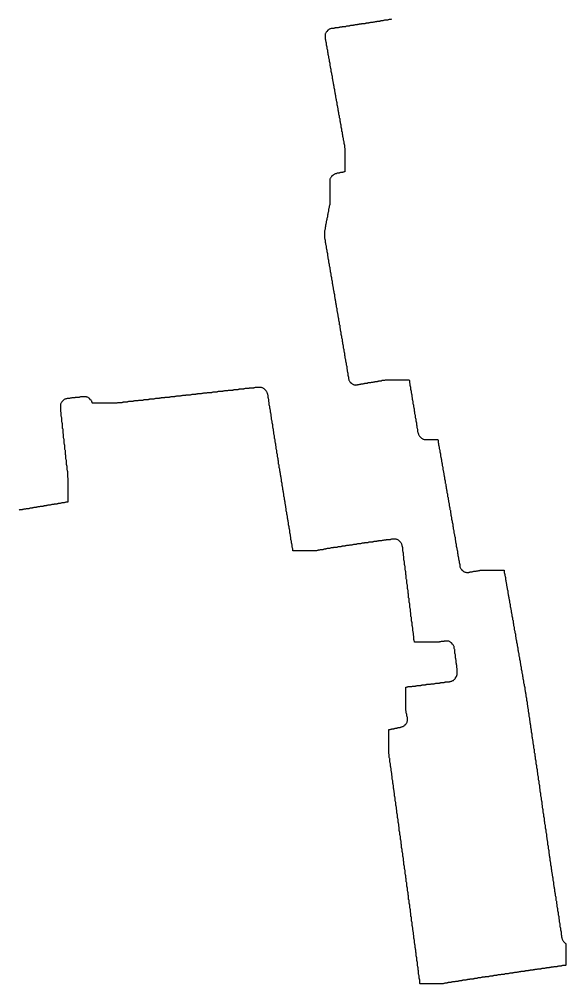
# Model space of a CAD drawing. Header units: metres. Extents: x -39370 to 152288, y 547 to 169859.
# Drawn here: x 56459 to 101300, y 11600 to 90730 of the extents above; entities that cross this region are included whole.
import ezdxf

# ---------------------------------------------------------------- set-up
doc = ezdxf.new("R2010")
doc.units = ezdxf.units.M
doc.layers.add('alpha_boundary_shrunk', color=7, linetype='Continuous')

msp = doc.modelspace()

# ---------------------------------------------------------------- linework, layer by layer
at = {"layer": 'alpha_boundary_shrunk', "color": 1}
msp.add_lwpolyline([(87006, 90730), (86962, 90715), (86930, 90701), (86855, 90701), (86809, 90699), (86763, 90693), (86718, 90682), (86674, 90667), (86642, 90653), (86518, 90653), (86472, 90651), (86426, 90644), (86381, 90634), (86337, 90619), (86305, 90605), (86230, 90605), (86184, 90603), (86138, 90596), (86093, 90586), (86049, 90571), (86017, 90557), (85942, 90557), (85895, 90555), (85850, 90548), (85804, 90538), (85761, 90523), (85729, 90509), (85653, 90509), (85607, 90507), (85561, 90500), (85516, 90490), (85472, 90475), (85440, 90461), (85317, 90461), (85271, 90459), (85225, 90452), (85180, 90442), (85136, 90427), (85104, 90413), (85029, 90413), (84982, 90411), (84936, 90404), (84891, 90394), (84847, 90379), (84816, 90365), (84692, 90365), (84646, 90363), (84600, 90356), (84555, 90345), (84511, 90331), (84479, 90317), (84356, 90317), (84310, 90315), (84264, 90308), (84219, 90297), (84175, 90283), (84143, 90269), (84068, 90269), (84021, 90266), (83975, 90260), (83930, 90249), (83886, 90235), (83855, 90221), (83731, 90221), (83685, 90218), (83639, 90212), (83594, 90201), (83550, 90187), (83518, 90172), (83443, 90172), (83396, 90170), (83351, 90164), (83305, 90153), (83262, 90138), (83230, 90124), (83106, 90124), (83060, 90122), (83014, 90116), (82969, 90105), (82925, 90090), (82893, 90076), (82818, 90076), (82772, 90074), (82726, 90068), (82681, 90057), (82637, 90042), (82605, 90028), (82482, 90028), (82435, 90026), (82389, 90020), (82344, 90009), (82300, 89994), (82269, 89980), (82145, 89980), (82096, 89978), (82048, 89971), (82000, 89959), (81954, 89942), (81910, 89921), (81867, 89896), (81828, 89867), (81792, 89834), (81696, 89738), (81663, 89701), (81633, 89662), (81608, 89620), (81587, 89575), (81571, 89529), (81559, 89482), (81552, 89433), (81549, 89384), (81549, 89240), (81551, 89194), (81558, 89148), (81568, 89103), (81583, 89059), (81597, 89027), (81597, 89000), (81599, 88953), (81606, 88907), (81616, 88862), (81631, 88818), (81645, 88787), (81645, 88711), (81647, 88665), (81654, 88619), (81664, 88574), (81679, 88530), (81693, 88498), (81693, 88423), (81695, 88377), (81702, 88331), (81713, 88286), (81727, 88242), (81741, 88210), (81741, 88183), (81744, 88136), (81750, 88091), (81761, 88045), (81775, 88001), (81789, 87970), (81789, 87894), (81792, 87848), (81798, 87802), (81809, 87757), (81823, 87713), (81837, 87681), (81837, 87654), (81840, 87608), (81846, 87562), (81857, 87517), (81871, 87473), (81886, 87441), (81886, 87366), (81888, 87319), (81894, 87274), (81905, 87228), (81920, 87185), (81934, 87153), (81934, 87077), (81936, 87031), (81942, 86985), (81953, 86940), (81968, 86896), (81982, 86864), (81982, 86837), (81984, 86791), (81990, 86745), (82001, 86700), (82016, 86656), (82030, 86624), (82030, 86549), (82032, 86503), (82038, 86457), (82049, 86411), (82064, 86368), (82078, 86336), (82078, 86309), (82080, 86262), (82086, 86216), (82097, 86171), (82112, 86127), (82126, 86096), (82126, 86020), (82128, 85974), (82134, 85928), (82145, 85883), (82160, 85839), (82174, 85807), (82174, 85732), (82176, 85686), (82182, 85640), (82193, 85595), (82208, 85551), (82222, 85519), (82222, 85492), (82224, 85445), (82231, 85399), (82241, 85354), (82256, 85310), (82270, 85279), (82270, 85203), (82272, 85157), (82279, 85111), (82289, 85066), (82304, 85022), (82318, 84990), (82318, 84963), (82320, 84917), (82327, 84871), (82337, 84826), (82352, 84782), (82366, 84750), (82366, 84675), (82368, 84628), (82375, 84582), (82385, 84537), (82400, 84493), (82414, 84462), (82414, 84386), (82416, 84340), (82423, 84294), (82433, 84249), (82448, 84205), (82462, 84173), (82462, 84146), (82464, 84100), (82471, 84054), (82481, 84009), (82496, 83965), (82510, 83933), (82510, 83858), (82512, 83811), (82519, 83765), (82530, 83720), (82544, 83676), (82558, 83645), (82558, 83617), (82560, 83571), (82567, 83525), (82578, 83480), (82592, 83436), (82606, 83404), (82606, 83329), (82609, 83283), (82615, 83237), (82626, 83192), (82640, 83148), (82654, 83116), (82654, 83041), (82657, 82994), (82663, 82948), (82674, 82903), (82688, 82859), (82703, 82828), (82703, 82800), (82705, 82754), (82711, 82708), (82722, 82663), (82737, 82619), (82751, 82587), (82751, 82512), (82753, 82466), (82759, 82420), (82770, 82375), (82785, 82331), (82799, 82299), (82799, 82272), (82801, 82225), (82807, 82180), (82818, 82134), (82833, 82091), (82847, 82059), (82847, 81983), (82849, 81937), (82855, 81891), (82866, 81846), (82881, 81802), (82895, 81770), (82895, 81695), (82897, 81649), (82903, 81603), (82914, 81558), (82929, 81514), (82943, 81482), (82943, 81455), (82945, 81409), (82951, 81363), (82962, 81317), (82977, 81274), (82991, 81242), (82991, 81166), (82993, 81120), (82999, 81074), (83010, 81029), (83025, 80985), (83039, 80954), (83039, 80926), (83041, 80880), (83047, 80834), (83058, 80789), (83073, 80745), (83087, 80713), (83087, 80638), (83089, 80592), (83096, 80546), (83106, 80501), (83121, 80457), (83135, 80425), (83135, 80350), (83137, 80303), (83144, 80257), (83154, 80212), (83169, 80168), (83183, 80137), (83183, 78207), (83182, 78206), (83154, 78206), (83108, 78204), (83062, 78198), (83017, 78187), (82973, 78172), (82942, 78158), (82914, 78158), (82868, 78156), (82822, 78150), (82777, 78139), (82733, 78124), (82701, 78110), (82674, 78110), (82628, 78108), (82582, 78102), (82537, 78091), (82493, 78076), (82450, 78057), (82444, 78054), (82432, 78053), (82385, 78041), (82338, 78024), (82294, 78003), (82252, 77978), (82213, 77949), (82176, 77916), (82080, 77820), (82047, 77783), (82018, 77744), (81993, 77702), (81972, 77657), (81955, 77611), (81943, 77564), (81936, 77515), (81934, 77466), (81934, 75517), (81920, 75485), (81905, 75441), (81894, 75396), (81888, 75350), (81886, 75304), (81886, 75276), (81871, 75245), (81857, 75201), (81846, 75155), (81840, 75110), (81837, 75063), (81837, 74988), (81823, 74956), (81809, 74912), (81798, 74867), (81792, 74821), (81789, 74775), (81789, 74748), (81775, 74716), (81761, 74672), (81750, 74627), (81744, 74581), (81741, 74535), (81741, 74507), (81727, 74476), (81713, 74432), (81702, 74387), (81695, 74341), (81693, 74294), (81693, 74267), (81679, 74235), (81664, 74191), (81654, 74146), (81647, 74100), (81645, 74054), (81645, 74027), (81631, 73995), (81616, 73951), (81606, 73906), (81599, 73860), (81597, 73814), (81597, 73738), (81583, 73707), (81568, 73663), (81558, 73618), (81551, 73572), (81549, 73525), (81549, 73498), (81535, 73466), (81520, 73422), (81510, 73377), (81503, 73331), (81501, 73285), (81501, 72853), (81503, 72806), (81510, 72760), (81520, 72715), (81535, 72671), (81549, 72640), (81549, 72564), (81551, 72518), (81558, 72472), (81568, 72427), (81583, 72383), (81597, 72351), (81597, 72324), (81599, 72278), (81606, 72232), (81616, 72187), (81631, 72143), (81645, 72111), (81645, 72036), (81647, 71989), (81654, 71944), (81664, 71898), (81679, 71854), (81693, 71823), (81693, 71747), (81695, 71701), (81702, 71655), (81713, 71610), (81727, 71566), (81741, 71534), (81741, 71459), (81744, 71413), (81750, 71367), (81761, 71322), (81775, 71278), (81789, 71246), (81789, 71171), (81792, 71124), (81798, 71078), (81809, 71033), (81823, 70989), (81837, 70958), (81837, 70882), (81840, 70836), (81846, 70790), (81857, 70745), (81871, 70701), (81886, 70669), (81886, 70594), (81888, 70548), (81894, 70502), (81905, 70457), (81920, 70413), (81934, 70381), (81934, 70354), (81936, 70307), (81942, 70262), (81953, 70216), (81968, 70172), (81982, 70141), (81982, 70065), (81984, 70019), (81990, 69973), (82001, 69928), (82016, 69884), (82030, 69852), (82030, 69777), (82032, 69731), (82038, 69685), (82049, 69640), (82064, 69596), (82078, 69564), (82078, 69489), (82080, 69442), (82086, 69397), (82097, 69351), (82112, 69307), (82126, 69276), (82126, 69200), (82128, 69154), (82134, 69108), (82145, 69063), (82160, 69019), (82174, 68987), (82174, 68912), (82176, 68866), (82182, 68820), (82193, 68775), (82208, 68731), (82222, 68699), (82222, 68624), (82224, 68577), (82231, 68531), (82241, 68486), (82256, 68442), (82270, 68411), (82270, 68383), (82272, 68337), (82279, 68291), (82289, 68246), (82304, 68202), (82318, 68170), (82318, 68095), (82320, 68049), (82327, 68003), (82337, 67958), (82352, 67914), (82366, 67882), (82366, 67807), (82368, 67760), (82375, 67715), (82385, 67669), (82400, 67625), (82414, 67594), (82414, 67518), (82416, 67472), (82423, 67426), (82433, 67381), (82448, 67337), (82462, 67305), (82462, 67230), (82464, 67184), (82471, 67138), (82481, 67093), (82496, 67049), (82510, 67017), (82510, 66942), (82512, 66895), (82519, 66850), (82530, 66804), (82544, 66760), (82558, 66729), (82558, 66701), (82560, 66655), (82567, 66609), (82578, 66564), (82592, 66520), (82606, 66488), (82606, 66413), (82609, 66367), (82615, 66321), (82626, 66276), (82640, 66232), (82654, 66200), (82654, 66125), (82657, 66078), (82663, 66033), (82674, 65987), (82688, 65944), (82703, 65912), (82703, 65836), (82705, 65790), (82711, 65744), (82722, 65699), (82737, 65655), (82751, 65623), (82751, 65548), (82753, 65502), (82759, 65456), (82770, 65411), (82785, 65367), (82799, 65335), (82799, 65260), (82801, 65213), (82807, 65168), (82818, 65122), (82833, 65079), (82847, 65047), (82847, 64971), (82849, 64925), (82855, 64879), (82866, 64834), (82881, 64790), (82895, 64758), (82895, 64731), (82897, 64685), (82903, 64639), (82914, 64594), (82929, 64550), (82943, 64518), (82943, 64443), (82945, 64396), (82951, 64351), (82962, 64305), (82977, 64262), (82991, 64230), (82991, 64154), (82993, 64108), (82999, 64062), (83010, 64017), (83025, 63973), (83039, 63941), (83039, 63866), (83041, 63820), (83047, 63774), (83058, 63729), (83073, 63685), (83087, 63653), (83087, 63578), (83089, 63531), (83096, 63486), (83106, 63440), (83121, 63397), (83135, 63365), (83135, 63289), (83137, 63243), (83144, 63197), (83154, 63152), (83169, 63108), (83183, 63076), (83183, 63001), (83185, 62955), (83192, 62909), (83202, 62864), (83217, 62820), (83231, 62788), (83231, 62761), (83233, 62714), (83240, 62669), (83250, 62623), (83265, 62580), (83279, 62548), (83279, 62472), (83281, 62426), (83288, 62380), (83298, 62335), (83313, 62291), (83327, 62260), (83327, 62184), (83329, 62138), (83336, 62092), (83346, 62047), (83361, 62003), (83375, 61971), (83375, 61896), (83377, 61849), (83384, 61804), (83395, 61758), (83409, 61715), (83423, 61683), (83423, 61607), (83426, 61561), (83432, 61515), (83443, 61470), (83457, 61426), (83471, 61394), (83471, 61319), (83474, 61270), (83481, 61222), (83493, 61174), (83509, 61128), (83530, 61083), (83556, 61041), (83585, 61002), (83618, 60966), (83714, 60869), (83750, 60837), (83788, 60808), (83829, 60784), (83872, 60763), (83917, 60746), (83964, 60734), (84011, 60726), (84059, 60723), (84107, 60725), (84155, 60731), (84202, 60741), (84247, 60756), (84280, 60771), (84308, 60771), (84354, 60773), (84400, 60780), (84445, 60790), (84489, 60805), (84521, 60819), (84596, 60819), (84642, 60821), (84688, 60828), (84733, 60838), (84777, 60853), (84809, 60867), (84884, 60867), (84931, 60869), (84977, 60876), (85022, 60886), (85066, 60901), (85097, 60915), (85173, 60915), (85219, 60917), (85265, 60924), (85310, 60934), (85354, 60949), (85386, 60963), (85461, 60963), (85507, 60965), (85553, 60972), (85598, 60982), (85642, 60997), (85674, 61011), (85750, 61011), (85796, 61013), (85842, 61020), (85887, 61031), (85931, 61045), (85962, 61059), (86038, 61059), (86084, 61062), (86130, 61068), (86175, 61079), (86219, 61093), (86251, 61107), (86326, 61107), (86372, 61110), (86418, 61116), (86463, 61127), (86507, 61141), (86539, 61155), (88449, 61155), (88455, 61138), (88469, 61106), (88469, 61031), (88471, 60984), (88478, 60939), (88489, 60893), (88503, 60850), (88517, 60818), (88517, 60742), (88520, 60696), (88526, 60650), (88537, 60605), (88551, 60561), (88565, 60529), (88565, 60454), (88568, 60408), (88574, 60362), (88585, 60317), (88599, 60273), (88613, 60241), (88613, 60166), (88616, 60119), (88622, 60074), (88633, 60028), (88647, 59985), (88662, 59953), (88662, 59877), (88664, 59831), (88670, 59785), (88681, 59740), (88696, 59696), (88710, 59664), (88710, 59589), (88712, 59543), (88718, 59497), (88729, 59452), (88744, 59408), (88758, 59376), (88758, 59301), (88760, 59254), (88766, 59209), (88777, 59163), (88792, 59119), (88806, 59088), (88806, 59012), (88808, 58966), (88814, 58920), (88825, 58875), (88840, 58831), (88854, 58799), (88854, 58724), (88856, 58678), (88862, 58632), (88873, 58587), (88888, 58543), (88902, 58511), (88902, 58436), (88904, 58389), (88910, 58344), (88921, 58298), (88936, 58254), (88950, 58223), (88950, 58147), (88952, 58101), (88958, 58055), (88969, 58010), (88984, 57966), (88998, 57934), (88998, 57859), (89000, 57813), (89006, 57767), (89017, 57722), (89032, 57678), (89046, 57646), (89046, 57571), (89048, 57524), (89055, 57478), (89065, 57433), (89080, 57389), (89094, 57358), (89094, 57282), (89096, 57236), (89103, 57190), (89113, 57145), (89128, 57101), (89142, 57069), (89142, 56994), (89144, 56948), (89151, 56902), (89161, 56857), (89176, 56813), (89195, 56770), (89198, 56764), (89200, 56752), (89212, 56705), (89228, 56658), (89249, 56614), (89274, 56572), (89304, 56533), (89337, 56496), (89433, 56400), (89469, 56367), (89508, 56338), (89551, 56313), (89595, 56292), (89641, 56275), (89689, 56263), (89737, 56256), (89786, 56254), (90804, 56254), (90810, 56236), (90824, 56204), (90824, 56129), (90826, 56083), (90833, 56037), (90843, 55992), (90858, 55948), (90872, 55916), (90872, 55841), (90874, 55794), (90881, 55748), (90891, 55703), (90906, 55659), (90920, 55628), (90920, 55600), (90922, 55554), (90929, 55508), (90939, 55463), (90954, 55419), (90968, 55387), (90968, 55312), (90970, 55266), (90977, 55220), (90987, 55175), (91002, 55131), (91016, 55099), (91016, 55024), (91018, 54977), (91025, 54931), (91036, 54886), (91050, 54842), (91064, 54811), (91064, 54783), (91067, 54737), (91073, 54691), (91084, 54646), (91098, 54602), (91112, 54570), (91112, 54495), (91115, 54449), (91121, 54403), (91132, 54358), (91146, 54314), (91160, 54282), (91160, 54207), (91163, 54160), (91169, 54115), (91180, 54069), (91194, 54025), (91209, 53994), (91209, 53918), (91211, 53872), (91217, 53826), (91228, 53781), (91243, 53737), (91257, 53705), (91257, 53678), (91259, 53632), (91265, 53586), (91276, 53541), (91291, 53497), (91305, 53465), (91305, 53390), (91307, 53343), (91313, 53298), (91324, 53252), (91339, 53209), (91353, 53177), (91353, 53101), (91355, 53055), (91361, 53009), (91372, 52964), (91387, 52920), (91401, 52888), (91401, 52813), (91403, 52767), (91409, 52721), (91420, 52676), (91435, 52632), (91449, 52600), (91449, 52573), (91451, 52526), (91457, 52481), (91468, 52435), (91483, 52392), (91497, 52360), (91497, 52284), (91499, 52238), (91505, 52192), (91516, 52147), (91531, 52103), (91545, 52072), (91545, 51996), (91547, 51950), (91553, 51904), (91564, 51859), (91579, 51815), (91593, 51783), (91593, 51708), (91595, 51661), (91602, 51616), (91612, 51570), (91627, 51527), (91641, 51495), (91641, 51467), (91643, 51421), (91650, 51375), (91660, 51330), (91675, 51286), (91689, 51255), (91689, 51179), (91691, 51133), (91698, 51087), (91708, 51042), (91723, 50998), (91737, 50966), (91737, 50891), (91739, 50845), (91746, 50799), (91756, 50754), (91771, 50710), (91785, 50678), (91785, 50651), (91787, 50604), (91794, 50558), (91804, 50513), (91819, 50469), (91833, 50438), (91833, 50362), (91835, 50316), (91842, 50270), (91852, 50225), (91867, 50181), (91881, 50149), (91881, 50074), (91883, 50028), (91890, 49982), (91901, 49937), (91915, 49893), (91929, 49861), (91929, 49786), (91932, 49739), (91938, 49693), (91949, 49648), (91963, 49604), (91977, 49573), (91977, 49545), (91980, 49499), (91986, 49453), (91997, 49408), (92011, 49364), (92025, 49332), (92025, 49257), (92028, 49211), (92034, 49165), (92045, 49120), (92059, 49076), (92074, 49044), (92074, 48969), (92076, 48922), (92082, 48876), (92093, 48831), (92108, 48787), (92122, 48756), (92122, 48680), (92124, 48634), (92130, 48588), (92141, 48543), (92156, 48499), (92170, 48467), (92170, 48440), (92172, 48394), (92178, 48348), (92189, 48303), (92204, 48259), (92218, 48227), (92218, 48152), (92220, 48105), (92226, 48059), (92237, 48014), (92252, 47970), (92266, 47939), (92266, 47863), (92268, 47817), (92274, 47771), (92285, 47726), (92300, 47682), (92314, 47650), (92314, 47575), (92316, 47529), (92322, 47483), (92333, 47438), (92348, 47394), (92362, 47362), (92362, 47335), (92364, 47288), (92370, 47242), (92381, 47197), (92396, 47153), (92410, 47122), (92410, 47046), (92412, 47000), (92419, 46954), (92429, 46909), (92444, 46865), (92458, 46833), (92458, 46758), (92460, 46712), (92467, 46666), (92477, 46621), (92492, 46577), (92506, 46545), (92506, 46518), (92508, 46471), (92515, 46425), (92525, 46380), (92540, 46336), (92554, 46305), (92554, 46229), (92556, 46183), (92563, 46137), (92573, 46092), (92588, 46048), (92602, 46016), (92602, 45941), (92605, 45892), (92612, 45843), (92624, 45796), (92640, 45750), (92661, 45705), (92686, 45663), (92716, 45624), (92749, 45587), (92845, 45491), (92881, 45458), (92920, 45429), (92963, 45404), (93007, 45383), (93053, 45366), (93101, 45354), (93149, 45347), (93198, 45345), (93246, 45345), (93293, 45347), (93339, 45353), (93384, 45364), (93428, 45379), (93459, 45393), (93535, 45393), (93581, 45395), (93627, 45402), (93672, 45412), (93716, 45427), (93748, 45441), (93823, 45441), (93869, 45443), (93915, 45450), (93960, 45460), (94004, 45475), (94036, 45489), (94111, 45489), (94158, 45491), (94204, 45498), (94249, 45508), (94293, 45523), (94324, 45537), (96234, 45537), (96240, 45519), (96254, 45488), (96254, 45412), (96257, 45366), (96263, 45320), (96274, 45275), (96288, 45231), (96303, 45199), (96303, 45172), (96305, 45126), (96311, 45080), (96322, 45035), (96337, 44991), (96351, 44959), (96351, 44884), (96353, 44837), (96359, 44792), (96370, 44746), (96385, 44703), (96399, 44671), (96399, 44595), (96401, 44549), (96407, 44503), (96418, 44458), (96433, 44414), (96447, 44382), (96447, 44307), (96449, 44261), (96455, 44215), (96466, 44170), (96481, 44126), (96495, 44094), (96495, 44067), (96497, 44020), (96503, 43975), (96514, 43929), (96529, 43886), (96543, 43854), (96543, 43778), (96545, 43732), (96551, 43686), (96562, 43641), (96577, 43597), (96591, 43566), (96591, 43490), (96593, 43444), (96599, 43398), (96610, 43353), (96625, 43309), (96639, 43277), (96639, 43250), (96641, 43204), (96647, 43158), (96658, 43113), (96673, 43069), (96687, 43037), (96687, 42961), (96689, 42915), (96696, 42869), (96706, 42824), (96721, 42780), (96735, 42749), (96735, 42673), (96737, 42627), (96744, 42581), (96754, 42536), (96769, 42492), (96783, 42460), (96783, 42433), (96785, 42387), (96792, 42341), (96802, 42296), (96817, 42252), (96831, 42220), (96831, 42145), (96833, 42098), (96840, 42052), (96850, 42007), (96865, 41963), (96879, 41932), (96879, 41856), (96881, 41810), (96888, 41764), (96898, 41719), (96913, 41675), (96927, 41643), (96927, 41616), (96929, 41570), (96936, 41524), (96946, 41479), (96961, 41435), (96975, 41403), (96975, 41328), (96977, 41281), (96984, 41235), (96995, 41190), (97009, 41146), (97023, 41115), (97023, 41039), (97026, 40993), (97032, 40947), (97043, 40902), (97057, 40858), (97071, 40826), (97071, 40751), (97074, 40705), (97080, 40659), (97091, 40614), (97105, 40570), (97119, 40538), (97119, 40511), (97122, 40464), (97128, 40418), (97139, 40373), (97153, 40329), (97168, 40298), (97168, 40222), (97170, 40176), (97176, 40130), (97187, 40085), (97202, 40041), (97216, 40009), (97216, 39934), (97218, 39888), (97224, 39842), (97235, 39797), (97250, 39753), (97264, 39721), (97264, 39694), (97266, 39647), (97272, 39601), (97283, 39556), (97298, 39512), (97312, 39481), (97312, 39405), (97314, 39359), (97320, 39313), (97331, 39268), (97346, 39224), (97360, 39192), (97360, 39117), (97362, 39071), (97368, 39025), (97379, 38980), (97394, 38936), (97408, 38904), (97408, 38877), (97410, 38830), (97416, 38784), (97427, 38739), (97442, 38695), (97456, 38664), (97456, 38588), (97458, 38542), (97464, 38496), (97475, 38451), (97490, 38407), (97504, 38375), (97504, 38300), (97506, 38254), (97513, 38208), (97523, 38163), (97538, 38119), (97552, 38087), (97552, 38060), (97554, 38013), (97561, 37968), (97571, 37922), (97586, 37878), (97600, 37847), (97600, 37771), (97602, 37725), (97609, 37679), (97619, 37634), (97634, 37590), (97648, 37558), (97648, 37483), (97650, 37437), (97657, 37391), (97667, 37346), (97682, 37302), (97696, 37270), (97696, 37195), (97698, 37148), (97705, 37102), (97715, 37057), (97730, 37013), (97744, 36982), (97744, 36954), (97746, 36908), (97753, 36862), (97763, 36817), (97778, 36773), (97792, 36741), (97792, 36666), (97794, 36620), (97801, 36574), (97812, 36529), (97826, 36485), (97840, 36453), (97840, 36378), (97842, 36331), (97849, 36286), (97860, 36240), (97874, 36196), (97888, 36165), (97888, 36137), (97891, 36091), (97897, 36045), (97908, 36000), (97922, 35956), (97936, 35925), (97936, 35849), (97939, 35803), (97945, 35757), (97956, 35712), (97970, 35668), (97985, 35636), (97985, 35561), (97987, 35514), (97993, 35469), (98004, 35423), (98019, 35380), (98033, 35348), (98033, 35272), (98035, 35226), (98041, 35180), (98052, 35135), (98067, 35091), (98081, 35059), (98081, 34936), (98083, 34890), (98089, 34844), (98100, 34799), (98115, 34755), (98129, 34723), (98129, 34648), (98131, 34601), (98137, 34555), (98148, 34510), (98163, 34466), (98177, 34435), (98177, 34311), (98179, 34265), (98185, 34219), (98196, 34174), (98211, 34130), (98225, 34098), (98225, 33975), (98227, 33929), (98233, 33883), (98244, 33838), (98259, 33794), (98273, 33762), (98273, 33639), (98275, 33592), (98281, 33546), (98292, 33501), (98307, 33457), (98321, 33426), (98321, 33350), (98323, 33304), (98329, 33258), (98340, 33213), (98355, 33169), (98369, 33137), (98369, 33014), (98371, 32967), (98378, 32922), (98388, 32876), (98403, 32833), (98417, 32801), (98417, 32677), (98419, 32631), (98426, 32585), (98436, 32540), (98451, 32496), (98465, 32464), (98465, 32341), (98467, 32295), (98474, 32249), (98484, 32204), (98499, 32160), (98513, 32128), (98513, 32005), (98515, 31958), (98522, 31912), (98532, 31867), (98547, 31823), (98561, 31792), (98561, 31716), (98563, 31670), (98570, 31624), (98580, 31579), (98595, 31535), (98609, 31503), (98609, 31380), (98611, 31334), (98618, 31288), (98628, 31243), (98643, 31199), (98657, 31167), (98657, 31043), (98659, 30997), (98666, 30951), (98677, 30906), (98691, 30862), (98705, 30831), (98705, 30707), (98708, 30661), (98714, 30615), (98725, 30570), (98739, 30526), (98753, 30494), (98753, 30419), (98756, 30372), (98762, 30327), (98773, 30281), (98787, 30237), (98801, 30206), (98801, 30082), (98804, 30036), (98810, 29990), (98821, 29945), (98835, 29901), (98850, 29869), (98850, 29746), (98852, 29700), (98858, 29654), (98869, 29609), (98884, 29565), (98898, 29533), (98898, 29410), (98900, 29363), (98906, 29317), (98917, 29272), (98932, 29228), (98946, 29197), (98946, 29121), (98948, 29075), (98954, 29029), (98965, 28984), (98980, 28940), (98994, 28908), (98994, 28785), (98996, 28738), (99002, 28693), (99013, 28647), (99028, 28604), (99042, 28572), (99042, 28448), (99044, 28402), (99050, 28356), (99061, 28311), (99076, 28267), (99090, 28235), (99090, 28112), (99092, 28066), (99098, 28020), (99109, 27975), (99124, 27931), (99138, 27899), (99138, 27776), (99140, 27729), (99146, 27683), (99157, 27638), (99172, 27594), (99186, 27563), (99186, 27439), (99188, 27393), (99194, 27347), (99205, 27302), (99220, 27258), (99234, 27226), (99234, 27103), (99236, 27057), (99243, 27011), (99253, 26965), (99268, 26922), (99282, 26890), (99282, 26766), (99284, 26720), (99291, 26674), (99301, 26629), (99316, 26585), (99330, 26553), (99330, 26430), (99332, 26384), (99339, 26338), (99349, 26293), (99364, 26249), (99378, 26217), (99378, 26094), (99380, 26047), (99387, 26001), (99397, 25956), (99412, 25912), (99426, 25881), (99426, 25757), (99428, 25711), (99435, 25665), (99445, 25620), (99460, 25576), (99474, 25544), (99474, 25421), (99476, 25375), (99483, 25329), (99493, 25284), (99508, 25240), (99522, 25208), (99522, 25084), (99524, 25038), (99531, 24992), (99542, 24947), (99556, 24903), (99570, 24871), (99570, 24796), (99573, 24750), (99579, 24704), (99590, 24659), (99604, 24615), (99618, 24583), (99618, 24460), (99621, 24413), (99627, 24367), (99638, 24322), (99652, 24278), (99666, 24247), (99666, 24123), (99669, 24077), (99675, 24031), (99686, 23986), (99700, 23942), (99715, 23910), (99715, 23787), (99717, 23741), (99723, 23695), (99734, 23650), (99749, 23606), (99763, 23574), (99763, 23451), (99765, 23404), (99771, 23358), (99782, 23313), (99797, 23269), (99811, 23238), (99811, 23114), (99813, 23068), (99819, 23022), (99830, 22977), (99845, 22933), (99859, 22901), (99859, 22778), (99861, 22731), (99867, 22686), (99878, 22640), (99893, 22596), (99907, 22565), (99907, 22441), (99909, 22395), (99915, 22349), (99926, 22304), (99941, 22260), (99955, 22228), (99955, 22105), (99957, 22059), (99963, 22013), (99974, 21968), (99989, 21924), (100003, 21892), (100003, 21769), (100005, 21722), (100011, 21676), (100022, 21631), (100037, 21587), (100051, 21556), (100051, 21432), (100053, 21386), (100060, 21340), (100070, 21295), (100085, 21251), (100099, 21219), (100099, 21144), (100101, 21097), (100108, 21052), (100118, 21006), (100133, 20963), (100147, 20931), (100147, 20807), (100149, 20761), (100156, 20715), (100166, 20670), (100181, 20626), (100195, 20594), (100195, 20519), (100197, 20473), (100204, 20427), (100214, 20382), (100229, 20338), (100243, 20306), (100243, 20183), (100245, 20136), (100252, 20090), (100262, 20045), (100277, 20001), (100291, 19970), (100291, 19846), (100293, 19800), (100300, 19754), (100310, 19709), (100325, 19665), (100339, 19633), (100339, 19558), (100341, 19512), (100348, 19466), (100359, 19421), (100373, 19377), (100387, 19345), (100387, 19222), (100389, 19175), (100396, 19129), (100407, 19084), (100421, 19040), (100435, 19009), (100435, 18933), (100438, 18887), (100444, 18841), (100455, 18796), (100469, 18752), (100483, 18720), (100483, 18597), (100486, 18550), (100492, 18505), (100503, 18459), (100517, 18416), (100532, 18384), (100532, 18308), (100534, 18262), (100540, 18216), (100551, 18171), (100566, 18127), (100580, 18096), (100580, 17972), (100582, 17926), (100588, 17880), (100599, 17835), (100614, 17791), (100628, 17759), (100628, 17684), (100630, 17637), (100636, 17592), (100647, 17546), (100662, 17502), (100676, 17471), (100676, 17347), (100678, 17301), (100684, 17255), (100695, 17210), (100710, 17166), (100724, 17134), (100724, 17059), (100726, 17013), (100732, 16967), (100743, 16922), (100758, 16878), (100772, 16846), (100772, 16723), (100774, 16676), (100780, 16630), (100791, 16585), (100806, 16541), (100820, 16510), (100820, 16386), (100822, 16340), (100828, 16294), (100839, 16249), (100854, 16205), (100868, 16173), (100868, 16098), (100870, 16052), (100876, 16006), (100887, 15961), (100902, 15917), (100916, 15885), (100916, 15761), (100918, 15715), (100925, 15669), (100935, 15624), (100950, 15580), (100964, 15549), (100964, 15473), (100966, 15427), (100973, 15381), (100983, 15336), (100998, 15292), (101017, 15250), (101065, 15153), (101091, 15107), (101123, 15063), (101159, 15023), (101255, 14927), (101291, 14894), (101300, 14887), (101300, 13110), (101283, 13104), (101251, 13090), (101128, 13090), (101081, 13088), (101035, 13081), (100990, 13070), (100946, 13056), (100915, 13042), (100791, 13042), (100745, 13040), (100699, 13033), (100654, 13022), (100610, 13008), (100578, 12994), (100455, 12994), (100409, 12991), (100363, 12985), (100318, 12974), (100274, 12960), (100242, 12946), (100118, 12946), (100072, 12943), (100026, 12937), (99981, 12926), (99937, 12912), (99905, 12897), (99782, 12897), (99736, 12895), (99690, 12889), (99645, 12878), (99601, 12863), (99569, 12849), (99446, 12849), (99399, 12847), (99353, 12841), (99308, 12830), (99264, 12815), (99233, 12801), (99109, 12801), (99063, 12799), (99017, 12793), (98972, 12782), (98928, 12767), (98896, 12753), (98773, 12753), (98727, 12751), (98681, 12745), (98636, 12734), (98592, 12719), (98560, 12705), (98436, 12705), (98390, 12703), (98344, 12697), (98299, 12686), (98255, 12671), (98224, 12657), (98100, 12657), (98054, 12655), (98008, 12649), (97963, 12638), (97919, 12623), (97887, 12609), (97764, 12609), (97717, 12607), (97671, 12601), (97626, 12590), (97582, 12575), (97551, 12561), (97475, 12561), (97429, 12559), (97383, 12553), (97338, 12542), (97294, 12527), (97262, 12513), (97139, 12513), (97093, 12511), (97047, 12504), (97002, 12494), (96958, 12479), (96926, 12465), (96803, 12465), (96756, 12463), (96710, 12456), (96665, 12446), (96621, 12431), (96590, 12417), (96466, 12417), (96420, 12415), (96374, 12408), (96329, 12398), (96285, 12383), (96253, 12369), (96130, 12369), (96083, 12367), (96038, 12360), (95992, 12350), (95948, 12335), (95917, 12321), (95793, 12321), (95747, 12319), (95701, 12312), (95656, 12302), (95612, 12287), (95580, 12273), (95505, 12273), (95459, 12271), (95413, 12264), (95368, 12254), (95324, 12239), (95292, 12225), (95169, 12225), (95122, 12223), (95076, 12216), (95031, 12205), (94987, 12191), (94956, 12177), (94832, 12177), (94786, 12174), (94740, 12168), (94695, 12157), (94651, 12143), (94619, 12129), (94496, 12129), (94450, 12126), (94404, 12120), (94359, 12109), (94315, 12095), (94283, 12081), (94207, 12081), (94161, 12078), (94115, 12072), (94070, 12061), (94026, 12047), (93995, 12032), (93919, 12032), (93873, 12030), (93827, 12024), (93782, 12013), (93738, 11998), (93706, 11984), (93583, 11984), (93536, 11982), (93491, 11976), (93445, 11965), (93401, 11950), (93370, 11936), (93294, 11936), (93248, 11934), (93202, 11928), (93157, 11917), (93113, 11902), (93081, 11888), (92958, 11888), (92912, 11886), (92866, 11880), (92821, 11869), (92777, 11854), (92745, 11840), (92670, 11840), (92623, 11838), (92577, 11832), (92532, 11821), (92488, 11806), (92457, 11792), (92381, 11792), (92335, 11790), (92289, 11784), (92244, 11773), (92200, 11758), (92168, 11744), (92045, 11744), (91999, 11742), (91953, 11736), (91908, 11725), (91864, 11710), (91832, 11696), (91757, 11696), (91710, 11694), (91664, 11688), (91619, 11677), (91575, 11662), (91544, 11648), (91468, 11648), (91422, 11646), (91376, 11639), (91331, 11629), (91287, 11614), (91255, 11600), (89345, 11600), (89339, 11618), (89325, 11649), (89325, 11821), (89323, 11867), (89317, 11913), (89306, 11958), (89291, 12002), (89277, 12034), (89277, 12157), (89275, 12204), (89269, 12249), (89258, 12295), (89243, 12338), (89229, 12370), (89229, 12542), (89227, 12588), (89220, 12634), (89210, 12679), (89195, 12723), (89181, 12755), (89181, 12878), (89179, 12924), (89172, 12970), (89162, 13015), (89147, 13059), (89133, 13091), (89133, 13263), (89131, 13309), (89124, 13355), (89114, 13400), (89099, 13444), (89085, 13475), (89085, 13647), (89083, 13693), (89076, 13739), (89066, 13784), (89051, 13828), (89037, 13860), (89037, 13983), (89035, 14030), (89028, 14076), (89018, 14121), (89003, 14165), (88989, 14196), (88989, 14368), (88987, 14414), (88980, 14460), (88970, 14505), (88955, 14549), (88941, 14581), (88941, 14704), (88939, 14751), (88932, 14796), (88921, 14842), (88907, 14885), (88893, 14917), (88893, 15089), (88890, 15135), (88884, 15181), (88873, 15226), (88859, 15270), (88845, 15302), (88845, 15425), (88842, 15471), (88836, 15517), (88825, 15562), (88811, 15606), (88797, 15638), (88797, 15810), (88794, 15856), (88788, 15902), (88777, 15947), (88763, 15991), (88748, 16022), (88748, 16146), (88746, 16192), (88740, 16238), (88729, 16283), (88714, 16327), (88700, 16359), (88700, 16530), (88698, 16577), (88692, 16623), (88681, 16668), (88666, 16712), (88652, 16743), (88652, 16915), (88650, 16961), (88644, 17007), (88633, 17052), (88618, 17096), (88604, 17128), (88604, 17251), (88602, 17298), (88596, 17343), (88585, 17389), (88570, 17432), (88556, 17464), (88556, 17636), (88554, 17682), (88548, 17728), (88537, 17773), (88522, 17817), (88508, 17849), (88508, 17972), (88506, 18018), (88500, 18064), (88489, 18109), (88474, 18153), (88460, 18185), (88460, 18308), (88458, 18355), (88452, 18401), (88441, 18446), (88426, 18490), (88412, 18521), (88412, 18693), (88410, 18739), (88403, 18785), (88393, 18830), (88378, 18874), (88364, 18906), (88364, 19029), (88362, 19076), (88355, 19121), (88345, 19167), (88330, 19211), (88316, 19242), (88316, 19366), (88314, 19412), (88307, 19458), (88297, 19503), (88282, 19547), (88268, 19579), (88268, 19750), (88266, 19796), (88259, 19842), (88249, 19887), (88234, 19931), (88220, 19963), (88220, 20087), (88218, 20133), (88211, 20179), (88201, 20224), (88186, 20268), (88172, 20299), (88172, 20423), (88170, 20469), (88163, 20515), (88153, 20560), (88138, 20604), (88124, 20636), (88124, 20807), (88122, 20854), (88115, 20900), (88104, 20945), (88090, 20989), (88076, 21020), (88076, 21144), (88074, 21190), (88067, 21236), (88056, 21281), (88042, 21325), (88028, 21357), (88028, 21480), (88025, 21526), (88019, 21572), (88008, 21617), (87994, 21661), (87980, 21693), (87980, 21865), (87977, 21911), (87971, 21957), (87960, 22002), (87946, 22046), (87931, 22078), (87931, 22201), (87929, 22247), (87923, 22293), (87912, 22338), (87897, 22382), (87883, 22414), (87883, 22537), (87881, 22584), (87875, 22630), (87864, 22675), (87849, 22719), (87835, 22750), (87835, 22874), (87833, 22920), (87827, 22966), (87816, 23011), (87801, 23055), (87787, 23087), (87787, 23258), (87785, 23305), (87779, 23350), (87768, 23396), (87753, 23440), (87739, 23471), (87739, 23595), (87737, 23641), (87731, 23687), (87720, 23732), (87705, 23776), (87691, 23808), (87691, 23931), (87689, 23977), (87683, 24023), (87672, 24068), (87657, 24112), (87643, 24144), (87643, 24316), (87641, 24362), (87635, 24408), (87624, 24453), (87609, 24497), (87595, 24528), (87595, 24652), (87593, 24698), (87587, 24744), (87576, 24789), (87561, 24833), (87547, 24865), (87547, 24988), (87545, 25035), (87538, 25081), (87528, 25126), (87513, 25170), (87499, 25201), (87499, 25373), (87497, 25419), (87490, 25465), (87480, 25510), (87465, 25554), (87451, 25586), (87451, 25709), (87449, 25755), (87442, 25801), (87432, 25846), (87417, 25890), (87403, 25922), (87403, 26046), (87401, 26092), (87394, 26138), (87384, 26183), (87369, 26227), (87355, 26258), (87355, 26382), (87353, 26428), (87346, 26474), (87336, 26519), (87321, 26563), (87307, 26595), (87307, 26766), (87305, 26813), (87298, 26859), (87288, 26904), (87273, 26948), (87259, 26979), (87259, 27103), (87257, 27149), (87250, 27195), (87239, 27240), (87225, 27284), (87211, 27316), (87211, 27439), (87208, 27486), (87202, 27531), (87191, 27577), (87177, 27620), (87163, 27652), (87163, 27824), (87160, 27870), (87154, 27916), (87143, 27961), (87129, 28005), (87115, 28037), (87115, 28160), (87112, 28206), (87106, 28252), (87095, 28297), (87081, 28341), (87066, 28373), (87066, 28496), (87064, 28543), (87058, 28589), (87047, 28634), (87032, 28678), (87018, 28709), (87018, 28881), (87016, 28927), (87010, 28973), (86999, 29018), (86984, 29062), (86970, 29094), (86970, 29217), (86968, 29264), (86962, 29309), (86951, 29355), (86936, 29399), (86922, 29430), (86922, 29554), (86920, 29600), (86914, 29646), (86903, 29691), (86888, 29735), (86874, 29767), (86874, 29938), (86872, 29984), (86866, 30030), (86855, 30075), (86840, 30119), (86826, 30151), (86826, 30275), (86824, 30321), (86818, 30367), (86807, 30412), (86792, 30456), (86778, 30487), (86778, 32465), (86779, 32466), (86855, 32466), (86901, 32468), (86947, 32474), (86992, 32485), (87036, 32500), (87068, 32514), (87095, 32514), (87141, 32516), (87187, 32522), (87232, 32533), (87276, 32548), (87308, 32562), (87335, 32562), (87382, 32564), (87428, 32570), (87473, 32581), (87517, 32596), (87548, 32610), (87576, 32610), (87622, 32612), (87668, 32618), (87713, 32629), (87757, 32644), (87799, 32663), (87806, 32666), (87817, 32668), (87865, 32679), (87911, 32696), (87956, 32717), (87998, 32742), (88037, 32771), (88073, 32804), (88169, 32900), (88202, 32937), (88232, 32976), (88257, 33018), (88278, 33063), (88294, 33109), (88306, 33157), (88314, 33205), (88316, 33254), (88316, 33350), (88314, 33396), (88307, 33442), (88297, 33487), (88282, 33531), (88268, 33563), (88268, 33590), (88266, 33637), (88259, 33683), (88249, 33728), (88234, 33772), (88220, 33803), (88220, 33831), (88218, 33877), (88211, 33923), (88201, 33968), (88186, 34012), (88172, 34044), (88172, 35927), (88199, 35928), (88245, 35934), (88290, 35945), (88334, 35960), (88365, 35974), (88537, 35974), (88583, 35976), (88629, 35982), (88674, 35993), (88718, 36008), (88750, 36022), (88921, 36022), (88968, 36024), (89013, 36030), (89059, 36041), (89102, 36056), (89134, 36070), (89306, 36070), (89352, 36072), (89398, 36079), (89443, 36089), (89487, 36104), (89519, 36118), (89690, 36118), (89736, 36120), (89782, 36127), (89827, 36137), (89871, 36152), (89903, 36166), (90075, 36166), (90121, 36168), (90167, 36175), (90212, 36185), (90256, 36200), (90288, 36214), (90459, 36214), (90505, 36216), (90551, 36223), (90596, 36233), (90640, 36248), (90672, 36262), (90844, 36262), (90890, 36264), (90936, 36271), (90981, 36281), (91025, 36296), (91056, 36310), (91228, 36310), (91274, 36312), (91320, 36319), (91365, 36329), (91409, 36344), (91441, 36358), (91612, 36358), (91659, 36360), (91705, 36367), (91750, 36378), (91794, 36392), (91828, 36407), (91854, 36409), (91902, 36416), (91950, 36428), (91996, 36444), (92041, 36466), (92083, 36491), (92122, 36520), (92158, 36553), (92191, 36590), (92221, 36629), (92317, 36773), (92342, 36815), (92363, 36860), (92379, 36906), (92391, 36953), (92398, 37002), (92401, 37051), (92401, 37339), (92399, 37385), (92392, 37431), (92382, 37476), (92367, 37520), (92353, 37552), (92353, 37723), (92351, 37770), (92344, 37816), (92333, 37861), (92319, 37905), (92305, 37936), (92305, 38108), (92302, 38154), (92296, 38200), (92285, 38245), (92271, 38289), (92257, 38321), (92257, 38492), (92254, 38539), (92248, 38584), (92237, 38630), (92223, 38673), (92209, 38705), (92209, 38877), (92206, 38923), (92200, 38969), (92189, 39014), (92175, 39058), (92160, 39090), (92160, 39117), (92158, 39166), (92151, 39214), (92139, 39262), (92122, 39308), (92101, 39353), (92076, 39395), (92047, 39434), (92014, 39471), (91918, 39567), (91882, 39600), (91842, 39629), (91800, 39654), (91756, 39675), (91710, 39692), (91662, 39703), (91613, 39711), (91564, 39713), (91468, 39713), (91422, 39711), (91376, 39704), (91331, 39694), (91287, 39679), (91255, 39665), (91084, 39665), (91037, 39663), (90992, 39656), (90946, 39646), (90903, 39631), (90871, 39617), (88892, 39617), (88890, 39644), (88884, 39690), (88873, 39735), (88859, 39779), (88845, 39810), (88845, 39982), (88842, 40028), (88836, 40074), (88825, 40119), (88811, 40163), (88797, 40195), (88797, 40366), (88794, 40413), (88788, 40459), (88777, 40504), (88763, 40548), (88748, 40579), (88748, 40751), (88746, 40797), (88740, 40843), (88729, 40888), (88714, 40932), (88700, 40964), (88700, 41135), (88698, 41182), (88692, 41228), (88681, 41273), (88666, 41317), (88652, 41348), (88652, 41520), (88650, 41566), (88644, 41612), (88633, 41657), (88618, 41701), (88604, 41733), (88604, 41904), (88602, 41951), (88596, 41996), (88585, 42042), (88570, 42085), (88556, 42117), (88556, 42289), (88554, 42335), (88548, 42381), (88537, 42426), (88522, 42470), (88508, 42502), (88508, 42673), (88506, 42719), (88500, 42765), (88489, 42810), (88474, 42854), (88460, 42886), (88460, 43058), (88458, 43104), (88452, 43150), (88441, 43195), (88426, 43239), (88412, 43271), (88412, 43442), (88410, 43488), (88403, 43534), (88393, 43579), (88378, 43623), (88364, 43655), (88364, 43826), (88362, 43873), (88355, 43919), (88345, 43964), (88330, 44008), (88316, 44039), (88316, 44211), (88314, 44257), (88307, 44303), (88297, 44348), (88282, 44392), (88268, 44424), (88268, 44595), (88266, 44642), (88259, 44688), (88249, 44733), (88234, 44777), (88220, 44808), (88220, 44980), (88218, 45026), (88211, 45072), (88201, 45117), (88186, 45161), (88172, 45193), (88172, 45364), (88170, 45411), (88163, 45457), (88153, 45502), (88138, 45546), (88124, 45577), (88124, 45749), (88122, 45795), (88115, 45841), (88104, 45886), (88090, 45930), (88076, 45962), (88076, 46133), (88074, 46180), (88067, 46225), (88056, 46271), (88042, 46314), (88028, 46346), (88028, 46518), (88025, 46564), (88019, 46610), (88008, 46655), (87994, 46699), (87980, 46731), (87980, 46902), (87977, 46948), (87971, 46994), (87960, 47039), (87946, 47083), (87931, 47115), (87931, 47287), (87929, 47333), (87923, 47379), (87912, 47424), (87897, 47468), (87882, 47502), (87881, 47528), (87874, 47576), (87862, 47624), (87845, 47670), (87824, 47714), (87799, 47757), (87770, 47796), (87737, 47832), (87641, 47928), (87605, 47961), (87565, 47991), (87523, 48016), (87479, 48037), (87432, 48053), (87385, 48065), (87336, 48073), (87287, 48075), (87095, 48075), (87049, 48073), (87003, 48066), (86958, 48056), (86914, 48041), (86882, 48027), (86711, 48027), (86664, 48025), (86618, 48018), (86573, 48008), (86529, 47993), (86498, 47979), (86374, 47979), (86328, 47977), (86282, 47970), (86237, 47960), (86193, 47945), (86161, 47931), (85990, 47931), (85943, 47929), (85898, 47922), (85852, 47912), (85809, 47897), (85777, 47883), (85653, 47883), (85607, 47881), (85561, 47874), (85516, 47863), (85472, 47849), (85440, 47835), (85269, 47835), (85223, 47832), (85177, 47826), (85132, 47815), (85088, 47801), (85056, 47787), (84933, 47787), (84886, 47784), (84840, 47778), (84795, 47767), (84751, 47753), (84720, 47739), (84644, 47739), (84598, 47736), (84552, 47730), (84507, 47719), (84463, 47705), (84431, 47690), (84308, 47690), (84262, 47688), (84216, 47682), (84171, 47671), (84127, 47656), (84095, 47642), (83971, 47642), (83925, 47640), (83879, 47634), (83834, 47623), (83790, 47608), (83758, 47594), (83683, 47594), (83637, 47592), (83591, 47586), (83546, 47575), (83502, 47560), (83470, 47546), (83347, 47546), (83300, 47544), (83254, 47538), (83209, 47527), (83165, 47512), (83134, 47498), (83058, 47498), (83012, 47496), (82966, 47490), (82921, 47479), (82877, 47464), (82845, 47450), (82722, 47450), (82676, 47448), (82630, 47442), (82585, 47431), (82541, 47416), (82509, 47402), (82386, 47402), (82339, 47400), (82293, 47394), (82248, 47383), (82204, 47368), (82173, 47354), (82097, 47354), (82051, 47352), (82005, 47345), (81960, 47335), (81916, 47320), (81884, 47306), (81809, 47306), (81763, 47304), (81717, 47297), (81672, 47287), (81628, 47272), (81596, 47258), (81569, 47258), (81522, 47256), (81476, 47249), (81431, 47239), (81387, 47224), (81356, 47210), (81280, 47210), (81234, 47208), (81188, 47201), (81143, 47191), (81099, 47176), (81067, 47162), (81040, 47162), (80994, 47160), (80948, 47153), (80903, 47143), (80859, 47128), (80827, 47114), (78917, 47114), (78911, 47131), (78897, 47163), (78897, 47239), (78895, 47285), (78888, 47331), (78878, 47376), (78863, 47420), (78849, 47451), (78849, 47527), (78847, 47573), (78840, 47619), (78830, 47664), (78815, 47708), (78801, 47740), (78801, 47815), (78799, 47861), (78792, 47907), (78782, 47953), (78767, 47996), (78753, 48028), (78753, 48104), (78751, 48150), (78744, 48196), (78733, 48241), (78719, 48285), (78705, 48316), (78705, 48392), (78702, 48438), (78696, 48484), (78685, 48529), (78671, 48573), (78657, 48605), (78657, 48728), (78654, 48775), (78648, 48820), (78637, 48866), (78623, 48910), (78609, 48941), (78609, 49017), (78606, 49063), (78600, 49109), (78589, 49154), (78575, 49198), (78560, 49230), (78560, 49305), (78558, 49351), (78552, 49397), (78541, 49442), (78526, 49486), (78512, 49518), (78512, 49593), (78510, 49640), (78504, 49685), (78493, 49731), (78478, 49775), (78464, 49806), (78464, 49882), (78462, 49928), (78456, 49974), (78445, 50019), (78430, 50063), (78416, 50095), (78416, 50170), (78414, 50216), (78408, 50262), (78397, 50307), (78382, 50351), (78368, 50383), (78368, 50458), (78366, 50505), (78360, 50551), (78349, 50596), (78334, 50640), (78320, 50671), (78320, 50795), (78318, 50841), (78312, 50887), (78301, 50932), (78286, 50976), (78272, 51008), (78272, 51083), (78270, 51129), (78264, 51175), (78253, 51220), (78238, 51264), (78224, 51296), (78224, 51371), (78222, 51418), (78215, 51464), (78205, 51509), (78190, 51553), (78176, 51584), (78176, 51660), (78174, 51706), (78167, 51752), (78157, 51797), (78142, 51841), (78128, 51873), (78128, 51948), (78126, 51994), (78119, 52040), (78109, 52085), (78094, 52129), (78080, 52161), (78080, 52236), (78078, 52283), (78071, 52329), (78061, 52374), (78046, 52418), (78032, 52449), (78032, 52573), (78030, 52619), (78023, 52665), (78013, 52710), (77998, 52754), (77984, 52786), (77984, 52861), (77982, 52907), (77975, 52953), (77965, 52998), (77950, 53042), (77936, 53074), (77936, 53149), (77934, 53196), (77927, 53242), (77916, 53287), (77902, 53331), (77888, 53362), (77888, 53438), (77886, 53484), (77879, 53530), (77868, 53575), (77854, 53619), (77840, 53651), (77840, 53726), (77837, 53772), (77831, 53818), (77820, 53863), (77806, 53907), (77792, 53939), (77792, 54014), (77789, 54061), (77783, 54107), (77772, 54152), (77758, 54196), (77743, 54227), (77743, 54351), (77741, 54397), (77735, 54443), (77724, 54488), (77709, 54532), (77695, 54564), (77695, 54639), (77693, 54686), (77687, 54731), (77676, 54777), (77661, 54820), (77647, 54852), (77647, 54928), (77645, 54974), (77639, 55020), (77628, 55065), (77613, 55109), (77599, 55141), (77599, 55264), (77597, 55310), (77591, 55356), (77580, 55401), (77565, 55445), (77551, 55477), (77551, 55552), (77549, 55599), (77543, 55645), (77532, 55690), (77517, 55734), (77503, 55765), (77503, 55841), (77501, 55887), (77495, 55933), (77484, 55978), (77469, 56022), (77455, 56054), (77455, 56129), (77453, 56175), (77447, 56221), (77436, 56266), (77421, 56310), (77407, 56342), (77407, 56465), (77405, 56512), (77399, 56558), (77388, 56603), (77373, 56647), (77359, 56678), (77359, 56754), (77357, 56800), (77350, 56846), (77340, 56891), (77325, 56935), (77311, 56967), (77311, 57042), (77309, 57088), (77302, 57134), (77292, 57179), (77277, 57223), (77263, 57255), (77263, 57378), (77261, 57425), (77254, 57471), (77244, 57516), (77229, 57560), (77215, 57591), (77215, 57667), (77213, 57713), (77206, 57759), (77196, 57804), (77181, 57848), (77167, 57880), (77167, 57955), (77165, 58001), (77158, 58047), (77148, 58092), (77133, 58136), (77119, 58168), (77119, 58292), (77117, 58338), (77110, 58384), (77100, 58429), (77085, 58473), (77071, 58504), (77071, 58580), (77069, 58626), (77062, 58672), (77051, 58717), (77037, 58761), (77023, 58793), (77023, 58868), (77020, 58915), (77014, 58960), (77003, 59006), (76989, 59049), (76975, 59081), (76975, 59157), (76972, 59203), (76966, 59249), (76955, 59294), (76941, 59338), (76927, 59369), (76927, 59493), (76924, 59539), (76918, 59585), (76907, 59630), (76893, 59674), (76878, 59706), (76878, 59781), (76876, 59828), (76870, 59873), (76859, 59919), (76844, 59963), (76826, 60005), (76823, 60011), (76821, 60023), (76809, 60071), (76792, 60117), (76771, 60161), (76746, 60203), (76717, 60243), (76684, 60279), (76588, 60375), (76552, 60408), (76512, 60437), (76470, 60463), (76426, 60484), (76379, 60500), (76332, 60512), (76283, 60519), (76234, 60522), (75898, 60522), (75852, 60519), (75806, 60513), (75761, 60502), (75717, 60488), (75685, 60474), (75465, 60474), (75419, 60471), (75373, 60465), (75328, 60454), (75284, 60440), (75252, 60425), (75033, 60425), (74987, 60423), (74941, 60417), (74896, 60406), (74852, 60391), (74820, 60377), (74600, 60377), (74554, 60375), (74508, 60369), (74463, 60358), (74419, 60343), (74387, 60329), (74168, 60329), (74122, 60327), (74076, 60321), (74031, 60310), (73987, 60295), (73955, 60281), (73735, 60281), (73689, 60279), (73643, 60273), (73598, 60262), (73554, 60247), (73522, 60233), (73303, 60233), (73257, 60231), (73211, 60225), (73166, 60214), (73122, 60199), (73090, 60185), (72870, 60185), (72824, 60183), (72778, 60177), (72733, 60166), (72689, 60151), (72657, 60137), (72438, 60137), (72392, 60135), (72346, 60129), (72301, 60118), (72257, 60103), (72225, 60089), (72005, 60089), (71959, 60087), (71913, 60080), (71868, 60070), (71824, 60055), (71792, 60041), (71573, 60041), (71527, 60039), (71481, 60032), (71436, 60022), (71392, 60007), (71360, 59993), (71140, 59993), (71094, 59991), (71048, 59984), (71003, 59974), (70959, 59959), (70927, 59945), (70708, 59945), (70662, 59943), (70616, 59936), (70570, 59926), (70527, 59911), (70495, 59897), (70275, 59897), (70229, 59895), (70183, 59888), (70138, 59878), (70094, 59863), (70062, 59849), (69843, 59849), (69796, 59847), (69751, 59840), (69705, 59830), (69662, 59815), (69630, 59801), (69410, 59801), (69364, 59799), (69318, 59792), (69273, 59781), (69229, 59767), (69197, 59753), (68978, 59753), (68931, 59751), (68886, 59744), (68840, 59733), (68797, 59719), (68765, 59705), (68545, 59705), (68499, 59702), (68453, 59696), (68408, 59685), (68364, 59671), (68332, 59657), (68113, 59657), (68066, 59654), (68021, 59648), (67975, 59637), (67932, 59623), (67900, 59608), (67680, 59608), (67634, 59606), (67588, 59600), (67543, 59589), (67499, 59574), (67467, 59560), (67248, 59560), (67201, 59558), (67156, 59552), (67110, 59541), (67066, 59526), (67035, 59512), (66815, 59512), (66769, 59510), (66723, 59504), (66678, 59493), (66634, 59478), (66602, 59464), (66383, 59464), (66336, 59462), (66291, 59456), (66245, 59445), (66201, 59430), (66170, 59416), (65950, 59416), (65904, 59414), (65858, 59408), (65813, 59397), (65769, 59382), (65737, 59368), (65518, 59368), (65471, 59366), (65425, 59360), (65380, 59349), (65336, 59334), (65305, 59320), (65085, 59320), (65039, 59318), (64993, 59312), (64948, 59301), (64904, 59286), (64872, 59272), (64653, 59272), (64606, 59270), (64560, 59264), (64515, 59253), (64471, 59238), (64440, 59224), (62456, 59224), (62452, 59254), (62440, 59302), (62423, 59348), (62402, 59392), (62377, 59434), (62348, 59474), (62315, 59510), (62219, 59606), (62183, 59639), (62143, 59668), (62101, 59694), (62057, 59715), (62011, 59731), (61963, 59743), (61914, 59750), (61865, 59753), (61577, 59753), (61531, 59751), (61485, 59744), (61440, 59733), (61396, 59719), (61364, 59705), (61193, 59705), (61146, 59702), (61100, 59696), (61055, 59685), (61011, 59671), (60980, 59657), (60760, 59657), (60714, 59654), (60668, 59648), (60623, 59637), (60579, 59623), (60547, 59608), (60424, 59608), (60375, 59606), (60326, 59599), (60279, 59587), (60232, 59570), (60188, 59549), (60146, 59524), (60106, 59495), (60070, 59462), (59974, 59366), (59941, 59330), (59912, 59290), (59887, 59248), (59866, 59204), (59849, 59158), (59837, 59110), (59830, 59061), (59828, 59012), (59828, 58676), (59830, 58630), (59836, 58584), (59847, 58539), (59862, 58495), (59876, 58463), (59876, 58243), (59878, 58197), (59884, 58151), (59895, 58106), (59910, 58062), (59924, 58031), (59924, 57811), (59926, 57765), (59932, 57719), (59943, 57674), (59958, 57630), (59972, 57598), (59972, 57330), (59974, 57284), (59980, 57238), (59991, 57193), (60006, 57149), (60020, 57117), (60020, 56898), (60022, 56852), (60028, 56806), (60039, 56761), (60054, 56717), (60068, 56685), (60068, 56465), (60070, 56419), (60076, 56373), (60087, 56328), (60102, 56284), (60116, 56252), (60116, 56033), (60118, 55987), (60124, 55941), (60135, 55896), (60150, 55852), (60164, 55820), (60164, 55600), (60166, 55554), (60173, 55508), (60183, 55463), (60198, 55419), (60212, 55387), (60212, 55168), (60214, 55122), (60221, 55076), (60231, 55031), (60246, 54987), (60260, 54955), (60260, 54735), (60262, 54689), (60269, 54643), (60279, 54598), (60294, 54554), (60308, 54522), (60308, 54303), (60310, 54257), (60317, 54211), (60327, 54166), (60342, 54122), (60356, 54090), (60356, 53870), (60358, 53824), (60365, 53778), (60375, 53733), (60390, 53689), (60404, 53657), (60404, 53294), (60406, 53247), (60413, 53201), (60423, 53156), (60438, 53112), (60452, 53081), (60452, 51122), (60435, 51117), (60403, 51102), (60328, 51102), (60281, 51100), (60235, 51094), (60190, 51083), (60146, 51068), (60115, 51054), (60039, 51054), (59993, 51052), (59947, 51046), (59902, 51035), (59858, 51020), (59826, 51006), (59751, 51006), (59705, 51004), (59659, 50998), (59614, 50987), (59570, 50972), (59538, 50958), (59463, 50958), (59416, 50956), (59370, 50950), (59325, 50939), (59281, 50924), (59250, 50910), (59174, 50910), (59128, 50908), (59082, 50902), (59037, 50891), (58993, 50876), (58961, 50862), (58886, 50862), (58840, 50860), (58794, 50854), (58749, 50843), (58705, 50828), (58673, 50814), (58598, 50814), (58551, 50812), (58505, 50806), (58460, 50795), (58416, 50780), (58385, 50766), (58309, 50766), (58263, 50764), (58217, 50758), (58172, 50747), (58128, 50732), (58096, 50718), (58021, 50718), (57975, 50716), (57929, 50709), (57884, 50699), (57840, 50684), (57808, 50670), (57733, 50670), (57686, 50668), (57640, 50661), (57595, 50651), (57551, 50636), (57520, 50622), (57444, 50622), (57398, 50620), (57352, 50613), (57307, 50603), (57263, 50588), (57231, 50574), (57156, 50574), (57110, 50572), (57064, 50565), (57019, 50555), (56975, 50540), (56943, 50526), (56868, 50526), (56821, 50524), (56775, 50517), (56730, 50507), (56686, 50492), (56655, 50478), (56579, 50478), (56533, 50476), (56487, 50469), (56442, 50459)], dxfattribs=at)

doc.saveas('drawing.dxf')
